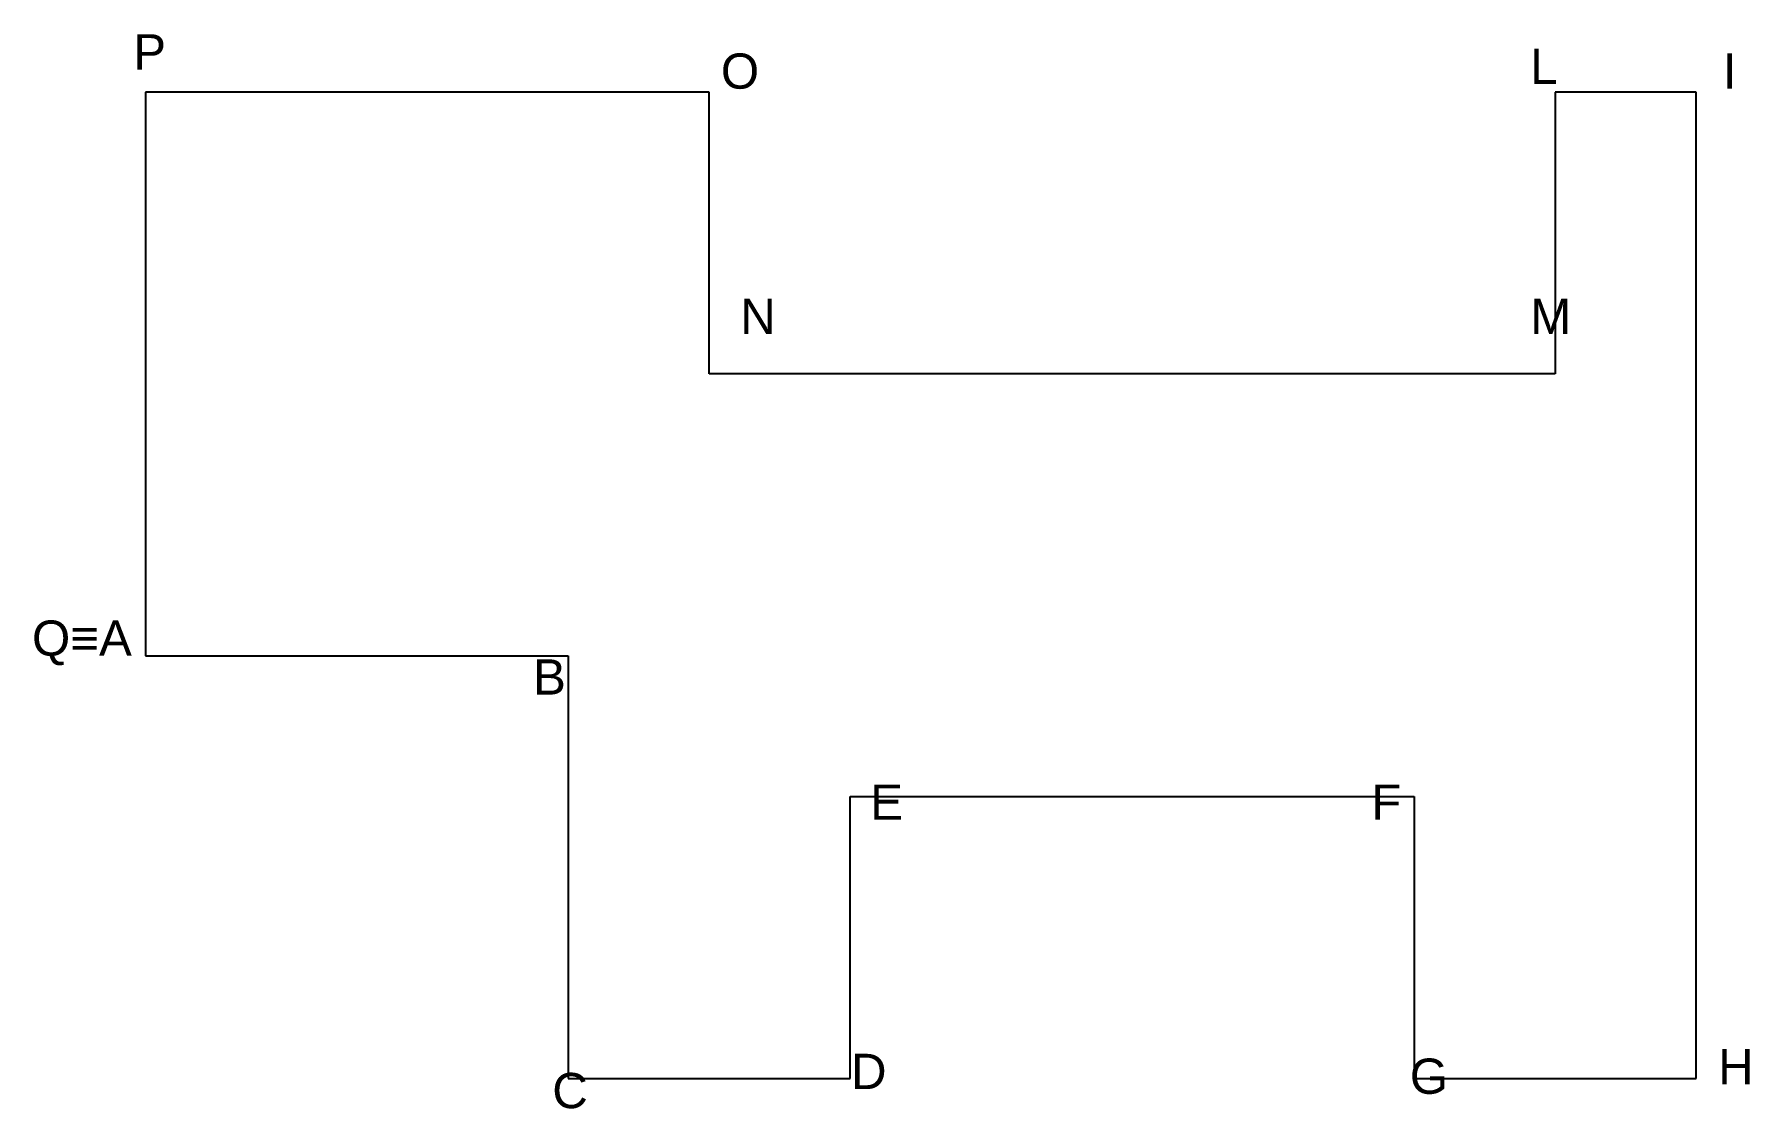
# Model space of a CAD drawing. Header units: millimetres. Extents: x 32 to 154, y 28 to 104.
import ezdxf

# ---------------------------------------------------------------- set-up
doc = ezdxf.new("R2010")
doc.units = ezdxf.units.MM
for name, color, linetype in [('coord cartesiane assolute', 7, 'Continuous'), ('coord cartesiane relative', 2, 'Continuous'), ('coord polari relative', 5, 'Continuous'), ('lettere', 1, 'Continuous')]:
    doc.layers.add(name, color=color, linetype=linetype)
doc.styles.get("Standard").update_dxf_attribs({"font": 'arial.ttf'})

msp = doc.modelspace()

# ---------------------------------------------------------------- linework, layer by layer
at = {"layer": 'coord cartesiane assolute'}
for p, q in [((80, 100), (40, 100)), ((40, 100), (40, 60)), ((80, 80), (80, 100)), ((150, 100), (140, 100)), ((140, 100), (140, 80)), ((150, 30), (150, 100)), ((140, 80), (80, 80)), ((40, 60), (70, 60)), ((70, 60), (70, 30)), ((90, 30), (90, 50)), ((90, 50), (130, 50)), ((130, 50), (130, 30)), ((70, 30), (90, 30)), ((130, 30), (150, 30))]:
    msp.add_line(p, q, dxfattribs=at)
at = {"layer": 'coord cartesiane relative'}
for p, q in [((80, 100), (40, 100)), ((40, 100), (40, 60)), ((80, 80), (80, 100)), ((150, 100), (140, 100)), ((140, 100), (140, 80)), ((150, 30), (150, 100)), ((140, 80), (80, 80)), ((40, 60), (70, 60)), ((70, 60), (70, 30)), ((90, 30), (90, 50)), ((90, 50), (130, 50)), ((130, 50), (130, 30)), ((70, 30), (90, 30)), ((130, 30), (150, 30))]:
    msp.add_line(p, q, dxfattribs=at)
at = {"layer": 'coord polari relative'}
for p, q in [((80, 100), (40, 100)), ((40, 100), (40, 60)), ((80, 80), (80, 100)), ((150, 100), (140, 100)), ((140, 100), (140, 80)), ((150, 30), (150, 100)), ((140, 80), (80, 80)), ((40, 60), (70, 60)), ((70, 60), (70, 30)), ((90, 30), (90, 50)), ((90, 50), (130, 50)), ((130, 50), (130, 30)), ((70, 30), (90, 30)), ((130, 30), (150, 30))]:
    msp.add_line(p, q, dxfattribs=at)

# ---------------------------------------------------------------- texts
at = {"layer": 'lettere'}
for s, p in [('P', (39.14, 101.6)), ('O', (80.82, 100.24)), ('L', (138.22, 100.58)), ('I', (151.89, 100.24)), ('N', (82.19, 82.83)), ('M', (138.22, 82.83)), ('Q≡A', (31.96, 60)), ('B', (67.5, 57.24)), ('E', (91.41, 48.36)), ('F', (126.95, 48.36)), ('D', (90.05, 29.25)), ('H', (151.55, 29.59)), ('C', (68.86, 27.89)), ('G', (129.68, 28.91))]:
    msp.add_text(s, height=2.5, dxfattribs=at).set_placement(p)

doc.saveas('drawing.dxf')
